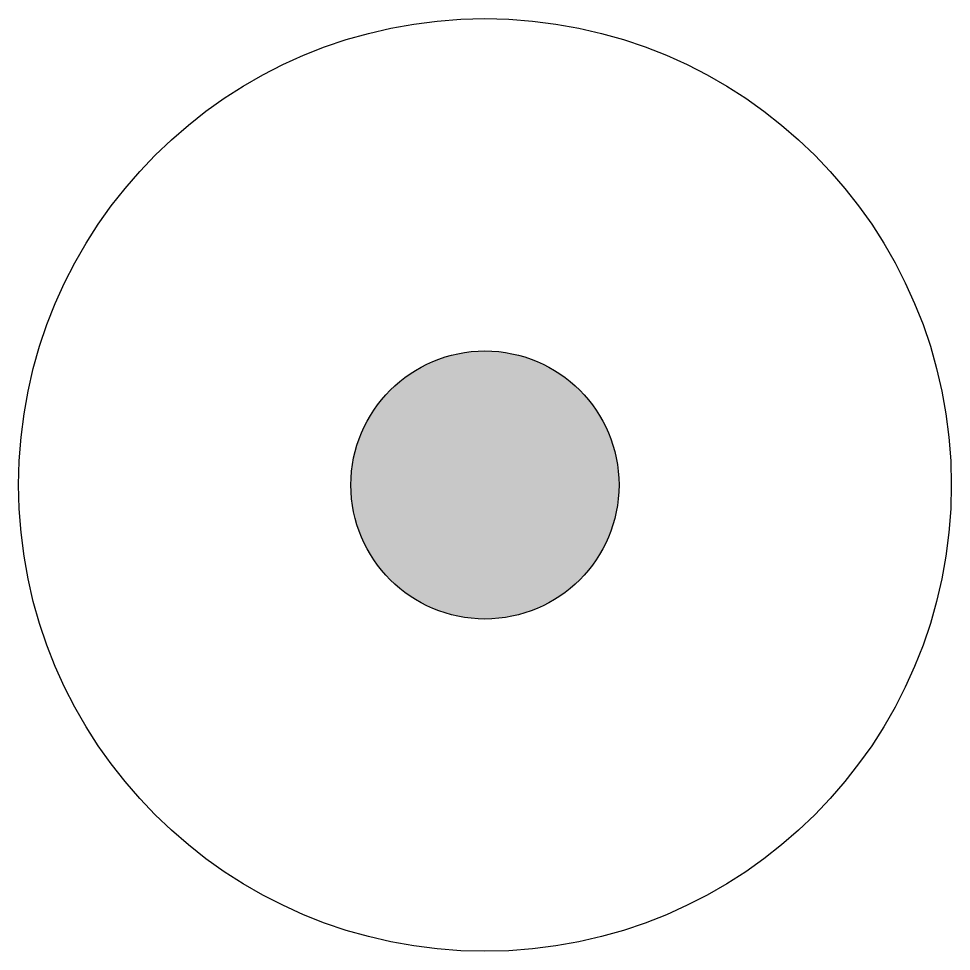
# Model space of a CAD drawing. Extents: x 2707.965 to 2708.147, y 1224.073 to 1224.256.
import ezdxf

# ---------------------------------------------------------------- set-up
doc = ezdxf.new("R2010")
doc.units = 0
doc.header["$LTSCALE"] = 96
doc.header["$MEASUREMENT"] = 0
doc.layers.get('0').update_dxf_attribs({"linetype": 'CONTINUOUS'})

msp = doc.modelspace()

# ---------------------------------------------------------------- hatches: boundary and pattern name
msp.add_hatch(color=256).paths.add_polyline_path([(2708.08252, 1224.16458, 1), (2708.03009, 1224.16458, 1)])

# ---------------------------------------------------------------- linework, layer by layer
for radius in [0.09119, 0.02621]:
    msp.add_circle((2708.0563, 1224.16458), radius)

doc.saveas('drawing.dxf')
